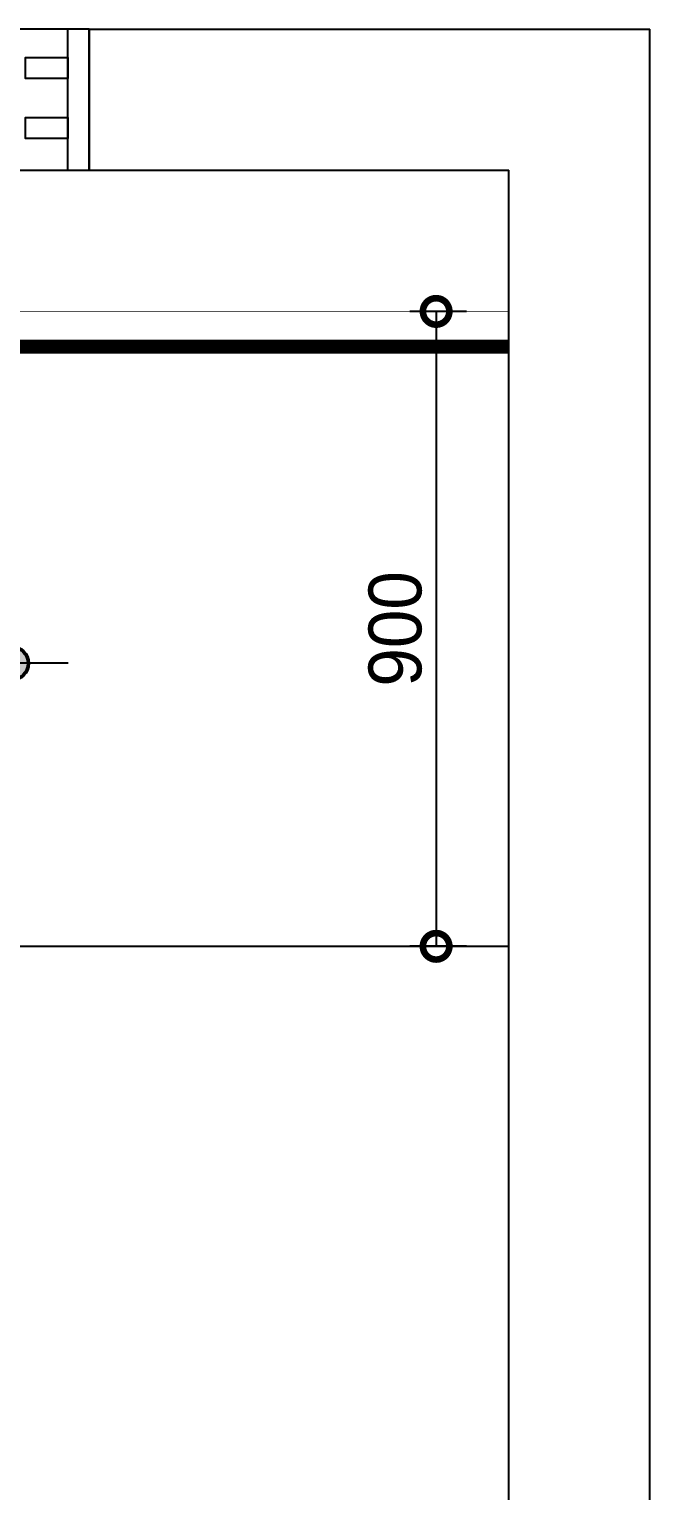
# Model space of a CAD drawing. Header units: inches. Extents: x -4181 to 116552, y 25636 to 44656.
# Drawn here: x 50288 to 51167, y 38054 to 40126 of the extents above; entities that cross this region are included whole.
import ezdxf

# ---------------------------------------------------------------- set-up
doc = ezdxf.new("R2010")
doc.units = ezdxf.units.IN
doc.header["$LTSCALE"] = 50
doc.header["$MEASUREMENT"] = 0
doc.linetypes.add('HIDDEN', pattern=[0.375, 0.25, -0.125])
for name, color, linetype in [('02-wal', 2, 'Continuous'), ('07-dim wal', 5, 'Continuous'), ('6fur', 6, 'Continuous'), ('CEIL-LIGHT', 7, 'Continuous'), ('RC-LIGHT', 7, 'Continuous'), ('도면층2', 2, 'Continuous'), ('도면층4', 4, 'Continuous')]:
    doc.layers.add(name, color=color, linetype=linetype)
doc.styles.add('스타일1', font='HY울릉도M.TTF')
doc.dimstyles.new('30', dxfattribs={"dimscale": 30, "dimtxt": 2.5, "dimasz": 2.5, "dimexe": 1.25, "dimexo": 2, "dimtad": 1, "dimdec": 0, "dimtxsty": '스타일1', "dimblk": 'DOTSMALL', "dimcen": 2.5, "dimclrd": 1, "dimclre": 1, "dimclrt": 2, "dimadec": 0, "dimazin": 0, "dimtfac": 1, "dimtix": 1, "dimtmove": 0, "dimatfit": 3, "dimldrblk": 'DOTSMALL', "dimfxl": 1.25, "dimarcsym": 0})

# ---------------------------------------------------------------- blocks, each defined once
blk = doc.blocks.new('asfsd')
at = {"layer": '02-wal'}
for p, q in [((25240.6, 40217.4), (25240.6, 40417.4)), ((25240.6, 40417.4), (26035.6, 40417.4)), ((26035.6, 32792.4), (26035.6, 40417.4)), ((25240.6, 40217.4), (25835.6, 40217.4)), ((25835.6, 35487.4), (25835.6, 40217.4))]:
    blk.add_line(p, q, dxfattribs=at)
at = {"layer": '도면층2'}
blk.add_line((25240.6, 40417.4), (25240.6, 40217.4), dxfattribs=at)
at = {"layer": '도면층4'}
for p, q in [((25240.6, 40417.4), (22825.6, 40417.4)), ((25210.6, 40217.4), (25210.6, 40417.4)), ((25240.6, 40217.4), (25240.6, 40417.4)), ((22825.6, 40217.4), (25240.6, 40217.4))]:
    blk.add_line(p, q, dxfattribs=at)
for points in [[(25210.6, 40377.4), (25210.6, 40347.4), (25150.6, 40347.4), (25150.6, 40377.4)], [(25210.6, 40292.4), (25210.6, 40262.4), (25150.6, 40262.4), (25150.6, 40292.4)]]:
    blk.add_lwpolyline(points, close=True, dxfattribs=at)
blk = doc.blocks.new('cjswjdeh')
at = {"layer": '6fur'}
blk.add_blockref('asfsd', (25131.8, -291.7), dxfattribs=at)
blk = doc.blocks.new('1')
at = {"linetype": 'Continuous'}
h = blk.add_hatch(color=4, dxfattribs=at)
h.dxf.hatch_style = 1
edge = h.paths.add_edge_path()
edge.add_arc((11539653.5, -14273503.8), 37.5, 0, 360)
at = {"color": 1, "linetype": 'Continuous'}
for p, q in [((11539653.5, -14273637.1), (11539653.5, -14273370.5)), ((11539520.2, -14273503.8), (11539786.8, -14273503.8))]:
    blk.add_line(p, q, dxfattribs=at)
at = {"color": 4, "linetype": 'Continuous'}
for radius in [41.5, 37.5]:
    blk.add_circle((11539653.5, -14273503.8), radius, dxfattribs=at)
blk = doc.blocks.new('_DOTSMALL')
at = {"color": 0, "linetype": 'ByBlock', "const_width": 0.5}
blk.add_lwpolyline([(-0.0625, 0, 1), (0.0625, 0, 1)], format="xyb", close=True, dxfattribs=at)
blk = doc.blocks.new('*D1319')
at = {"layer": '07-dim wal', "color": 1, "lineweight": -2}
for p, q in [((50907.4, 39725.7), (50827, 39725.7)), ((50864.5, 39725.7), (50864.5, 38825.7)), ((50907.4, 38825.7), (50827, 38825.7))]:
    blk.add_line(p, q, dxfattribs=at)
at = {"layer": 'Defpoints', "color": 0}
for p in [(50967.4, 39725.7), (50864.5, 38825.7), (50967.4, 38825.7)]:
    blk.add_point(p, dxfattribs=at)
at = {"layer": '07-dim wal', "color": 1, "lineweight": -2, "xscale": 75, "yscale": 75, "zscale": 75}
for p, rotation in [((50864.5, 39725.7), 90), ((50864.5, 38825.7), 270)]:
    blk.add_blockref('_DOTSMALL', p, dxfattribs=dict(at, rotation=rotation))
at = {"layer": '07-dim wal', "color": 2, "insert": (50806.7, 39275.7), "char_height": 75, "attachment_point": 5, "rotation": 90, "style": '스타일1'}
blk.add_mtext('900', dxfattribs=at)

msp = doc.modelspace()

# ---------------------------------------------------------------- linework, layer by layer
at = {"layer": 'CEIL-LIGHT'}
msp.add_line((47957.4, 38825.7), (50967.4, 38825.7), dxfattribs=at)
at = {"layer": 'CEIL-LIGHT', "const_width": 1}
msp.add_lwpolyline([(47957.4, 39925.7), (47957.4, 39725.7), (50967.4, 39725.7), (50967.4, 39925.7)], dxfattribs=at)
at = {"layer": 'CEIL-LIGHT', "color": 10, "linetype": 'HIDDEN', "ltscale": 10, "const_width": 20}
msp.add_lwpolyline([(47957.4, 39675.7), (50967.4, 39675.7)], dxfattribs=at)

# ---------------------------------------------------------------- block references
at = {"layer": '07-dim wal'}
msp.add_blockref('cjswjdeh', (0, 0), dxfattribs=at)
at = {"layer": 'RC-LIGHT', "xscale": 0.6024096385271789, "yscale": 0.6024096385271789, "zscale": 0.6024096385271789, "rotation": 180}
msp.add_blockref('1', (7001860.9, -8559269.4), dxfattribs=at)

# ---------------------------------------------------------------- dimensions: what is measured, and where the dimension line sits
at = {"layer": '07-dim wal'}
dim = msp.add_linear_dim(base=(50864.5, 38825.7), p1=(50967.4, 39725.7), p2=(50967.4, 38825.7), angle=90, dimstyle='30', dxfattribs=at)
dim.commit()
dim.dimension.update_dxf_attribs({"geometry": '*D1319', "text_midpoint": (50806.7, 39275.7)})

doc.saveas('drawing.dxf')
